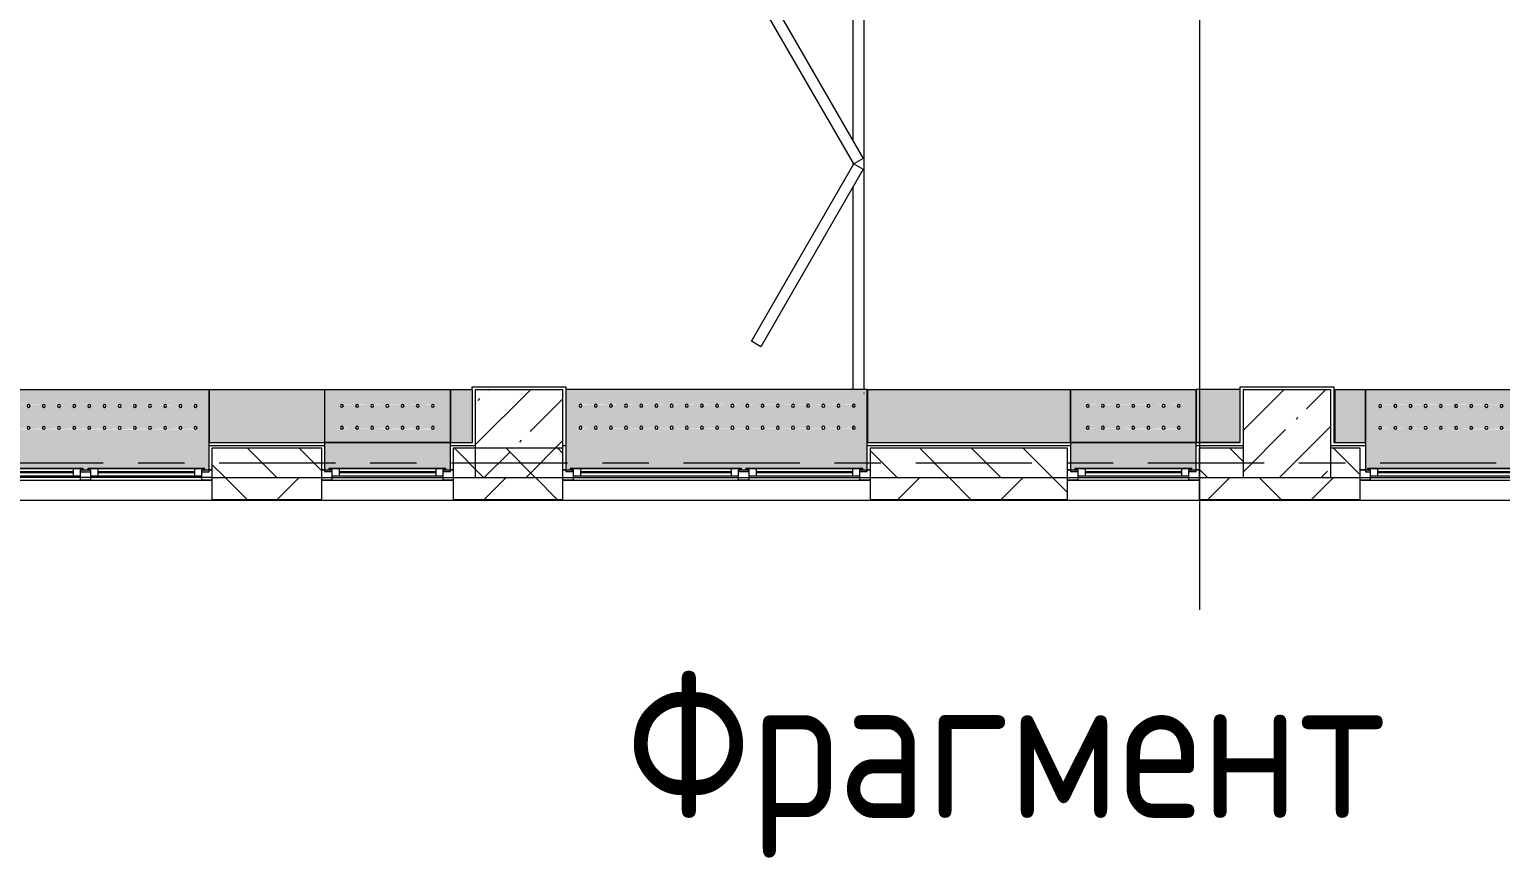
# Model space of a CAD drawing. Header units: millimetres. Extents: x 63482 to 319368, y -8553 to 29000.
# Drawn here: x 148400 to 158460, y -2699 to 2965 of the extents above; entities that cross this region are included whole.
import ezdxf

# ---------------------------------------------------------------- set-up
doc = ezdxf.new("R2010")
doc.units = ezdxf.units.MM
doc.linetypes.add('Осевая', pattern=[1587.5, 317.5, -238.125, 793.75, -238.125])
for name, color, linetype, lineweight, true_color in [('A-DOOR-3', 7, 'Continuous', 5, 0xaaaaaa), ('A-DOOR-5', 7, 'Continuous', 5, 0x6f9cb0), ('A-DOOR-FRAM-3', 7, 'Continuous', 5, 0xaaaaaa), ('A-DOOR-FRAM-4', 7, 'Continuous', 5, 0x6f9cb0), ('A-FLOR-2', 7, 'Continuous', 5, 0xaaaaaa), ('G-ANNO-TEXT-1', 7, 'Continuous', 9, 0x3c3c3c), ('Знаки-2', 7, 'Continuous', 5, 0xd7cfbf)]:
    doc.layers.add(name, color=color, linetype=linetype, lineweight=lineweight, true_color=true_color)
for name, color, linetype, lineweight in [('A-GLAZ-2', 7, 'Continuous', 5), ('A-WALL', 7, 'Continuous', 9), ('A-WALL-4', 7, 'Continuous', 5), ('I-WALL-2', 7, 'Continuous', 5), ('S-COLS', 7, 'Continuous', 5), ('Знаки', 7, 'Continuous', 5), ('Оси-2', 7, 'Осевая', 9)]:
    doc.layers.add(name, color=color, linetype=linetype, lineweight=lineweight)
doc.styles.add('GOST Common_4', font='GOST_Common.ttf', dxfattribs={"width": 0.9, "height": 1000})

# ---------------------------------------------------------------- blocks, each defined once
blk = doc.blocks.new('120_Окно_СКБ_2Ст - 120_Окно_СКБ_2Ст 2100х2500 _мал створка СЛЕВА_-V58-Общий план 3 этажа с размещением фрагментов 3_1-3_8')
at = {"layer": 'A-GLAZ-2'}
for p, q in [((-1050, -127), (-1050, -57)), ((-1050, -57), (-980, -57)), ((1050, -57), (-1050, -57)), ((-980, -57), (-980, -127)), ((-220, -87), (-980, -87)), ((-980, -87), (-980, -127)), ((-930, -137), (-930, -87)), ((-270, -137), (-270, -87)), ((-220, -127), (-220, -57)), ((-220, -57), (-150, -57)), ((-220, -127), (-220, -87)), ((-150, -57), (-150, -127)), ((980, -87), (-150, -87)), ((-150, -87), (-150, -127)), ((-100, -137), (-100, -87)), ((930, -137), (930, -87)), ((980, -127), (980, -57)), ((980, -57), (1050, -57)), ((980, -127), (980, -87)), ((1050, -57), (1050, -127)), ((-980, -127), (-1050, -127)), ((-1050, -127), (-1030, -127)), ((-980, -127), (-1000, -127)), ((-1000, -127), (-1000, -137)), ((-1000, -137), (-200, -137)), ((-200, -137), (-1000, -137)), ((-930, -107), (-270, -107)), ((-270, -117), (-930, -117)), ((-150, -127), (-220, -127)), ((-200, -127), (-220, -127)), ((-200, -137), (-200, -127)), ((-150, -127), (-170, -127)), ((-170, -127), (-170, -137)), ((-170, -137), (1000, -137)), ((1000, -137), (-170, -137)), ((-100, -107), (930, -107)), ((930, -117), (-100, -117)), ((1050, -127), (980, -127)), ((1000, -127), (980, -127)), ((1000, -137), (1000, -127)), ((1030, -127), (1050, -127))]:
    blk.add_line(p, q, dxfattribs=at)
blk = doc.blocks.new('120_Окно_СКБ_1Ст - 120_Окно_СКБ_1Ст 900х2500_h_-V59-Общий план 3 этажа с размещением фрагментов 3_1-3_8')
at = {"layer": 'A-GLAZ-2'}
for p, q in [((-450, -127), (-450, -57)), ((-450, -57), (-380, -57)), ((450, -57), (-450, -57)), ((-380, -57), (-380, -127)), ((380, -87), (-380, -87)), ((-380, -87), (-380, -127)), ((-330, -137), (-330, -87)), ((330, -137), (330, -87)), ((380, -127), (380, -57)), ((380, -57), (450, -57)), ((380, -127), (380, -87)), ((450, -57), (450, -127)), ((-380, -127), (-450, -127)), ((-450, -127), (-430, -127)), ((-380, -127), (-400, -127)), ((-400, -127), (-400, -137)), ((-400, -137), (400, -137)), ((400, -137), (-400, -137)), ((-330, -107), (330, -107)), ((330, -117), (-330, -117)), ((450, -127), (380, -127)), ((400, -127), (380, -127)), ((400, -137), (400, -127)), ((430, -127), (450, -127))]:
    blk.add_line(p, q, dxfattribs=at)
blk = doc.blocks.new('120_Окно_СКБ_1Ст - 120_Окно_СКБ_1Ст 900х2500_h_-20664874-Общий план 3 этажа с размещением фрагментов 3_1-3_8')
at = {"layer": 'A-GLAZ-2'}
for p, q in [((-450, -127), (-450, -57)), ((-450, -57), (-380, -57)), ((450, -57), (-450, -57)), ((-380, -57), (-380, -127)), ((380, -87), (-380, -87)), ((-380, -87), (-380, -127)), ((-330, -137), (-330, -87)), ((330, -137), (330, -87)), ((380, -127), (380, -57)), ((380, -57), (450, -57)), ((380, -127), (380, -87)), ((450, -57), (450, -127)), ((-380, -127), (-450, -127)), ((-450, -127), (-430, -127)), ((-380, -127), (-400, -127)), ((-400, -127), (-400, -137)), ((-400, -137), (400, -137)), ((400, -137), (-400, -137)), ((-330, -107), (330, -107)), ((330, -117), (-330, -117)), ((450, -127), (380, -127)), ((400, -127), (380, -127)), ((400, -137), (400, -127)), ((430, -127), (450, -127))]:
    blk.add_line(p, q, dxfattribs=at)
blk = doc.blocks.new('DOR__перегородка__Прямоугольная - ТП-3_ Вн_ДПГ_6820х3300h-19315679-Общий план 3 этажа с размещением фрагментов 3_1-3_8')
at = {"layer": 'A-DOOR-3'}
for p, q in [((6, 75), (25, 75)), ((156, 75), (175, 75)), ((249, 0), (255, 0)), ((276, 75), (1664, 75)), ((276, 0), (5945, 0)), ((1814, 75), (1827, 75)), ((1977, 75), (4164, 75)), ((4314, 75), (4325, 75)), ((4475, 75), (5945, 75))]:
    blk.add_line(p, q, dxfattribs=at)
at = {"layer": 'A-DOOR-5'}
for p, q in [((6445, 1474), (6820, 1474)), ((6445, 1474), (6445, 288)), ((6520, 1474), (6520, 244)), ((6595, 1474), (6595, 201)), ((6670, 1474), (6670, 158)), ((6745, 1474), (6745, 114)), ((6820, 1474), (6820, 0)), ((6445, 201), (6445, 75)), ((6520, 158), (6520, 75)), ((6595, 114), (6595, 75)), ((5945, 75), (6663, 75)), ((5945, 0), (6820, 0)), ((6813, 75), (6820, 75))]:
    blk.add_line(p, q, dxfattribs=at)
at = {"layer": 'A-DOOR-FRAM-3'}
for p, q in [((570, 707), (608, 772)), ((1783, 7), (570, 707)), ((608, 772), (1820, 72)), ((1821, 72), (3033, 772)), ((3071, 707), (1858, 7)), ((3033, 772), (3071, 707)), ((3070, 707), (3107, 772)), ((4282, 7), (3070, 707)), ((3107, 772), (4320, 72)), ((4319, 72), (5532, 772)), ((5569, 707), (4357, 7)), ((5532, 772), (5569, 707)), ((5569, 707), (5607, 772)), ((5945, 490), (5569, 707)), ((5607, 772), (5945, 576)), ((1820, 72), (1783, 7)), ((1858, 7), (1821, 72)), ((4320, 72), (4282, 7)), ((4357, 7), (4319, 72))]:
    blk.add_line(p, q, dxfattribs=at)
at = {"layer": 'A-DOOR-FRAM-4'}
for p, q in [((5945, 576), (6819, 72)), ((6781, 7), (5945, 490)), ((6819, 72), (6781, 7))]:
    blk.add_line(p, q, dxfattribs=at)
blk = doc.blocks.new('120_Окно_СКБ_2Ст - 120_Окно_СКБ_2Ст 2100х2500 _мал створка СЛЕВА_-V149-Общий план 3 этажа с размещением фрагментов 3_1-3_8')
at = {"layer": 'A-GLAZ-2'}
for p, q in [((-1050, -127), (-1050, -57)), ((-1050, -57), (-980, -57)), ((1050, -57), (-1050, -57)), ((-980, -57), (-980, -127)), ((-220, -87), (-980, -87)), ((-980, -87), (-980, -127)), ((-930, -137), (-930, -87)), ((-270, -137), (-270, -87)), ((-220, -127), (-220, -57)), ((-220, -57), (-150, -57)), ((-220, -127), (-220, -87)), ((-150, -57), (-150, -127)), ((980, -87), (-150, -87)), ((-150, -87), (-150, -127)), ((-100, -137), (-100, -87)), ((930, -137), (930, -87)), ((980, -127), (980, -57)), ((980, -57), (1050, -57)), ((980, -127), (980, -87)), ((1050, -57), (1050, -127)), ((-980, -127), (-1050, -127)), ((-980, -127), (-1000, -127)), ((-1000, -127), (-1000, -137)), ((-1000, -137), (-200, -137)), ((-200, -137), (-1000, -137)), ((-930, -107), (-270, -107)), ((-270, -117), (-930, -117)), ((-150, -127), (-220, -127)), ((-200, -127), (-220, -127)), ((-200, -137), (-200, -127)), ((-150, -127), (-170, -127)), ((-170, -127), (-170, -137)), ((-170, -137), (1000, -137)), ((1000, -137), (-170, -137)), ((-100, -107), (930, -107)), ((930, -117), (-100, -117)), ((1050, -127), (980, -127)), ((1000, -127), (980, -127)), ((1000, -137), (1000, -127)), ((1012, -127), (1050, -127))]:
    blk.add_line(p, q, dxfattribs=at)
blk = doc.blocks.new('BSC_Колонна _Прямоугольная - 600х600-V152-Общий план 3 этажа с размещением фрагментов 3_1-3_8')
at = {"layer": 'S-COLS'}
h = blk.add_hatch(dxfattribs=at)
h.set_pattern_fill('FP_107', color=256, style=0, pattern_type=2)
h.set_pattern_definition([(45, (-22210, -200), (-285.123, 285.123), []), (45, (-21924.88, -200), (-285.123, 285.123), [504.031, -100.806, 16.764, -84.042])])
h.paths.add_polyline_path([(-161, -300), (300, -300), (300, 300), (-300, 300), (-300, -300)])
for p, q in [((300, 300), (-300, 300)), ((-300, 300), (-300, -300)), ((300, -300), (300, 300)), ((-300, -300), (300, -300))]:
    blk.add_line(p, q, dxfattribs=at)
blk = doc.blocks.new('Зашивка радиатора_ с перфорацией М5 - Зашивка радиатора_ с перфорацией М5-V197-Общий план 3 этажа с размещением фрагментов 3_1-3_8')
at = {"layer": 'Знаки-2'}
h = blk.add_hatch(color=256, dxfattribs=at)
h.paths.add_polyline_path([(1720, 380), (1700, 380), (1700, 368), (1720, 363), (1719, 358), (550, 358), (550, 368), (570, 368), (570, 380), (500, 380), (500, 368), (520, 368), (520, 358), (-280, 363), (-276, 368), (-260, 368), (-260, 380), (-310, 380), (-310, -180), (1750, -180), (1750, 380)])
h.paths.add_polyline_path([(1231, 90), (1659, 85), (1659, 75), (1650, 70), (1641, 75), (1641, 85), (1645, 89), (1555, 85), (1555, 75), (1546, 70), (1538, 75), (1538, 85), (1541, 89), (1451, 85), (1451, 75), (1442, 70), (1434, 75), (1434, 85), (1437, 89), (1347, 85), (1347, 75), (1339, 70), (1330, 75), (1330, 85), (1334, 89), (1244, 85), (1244, 75), (1235, 70), (1226, 75), (1226, 85), (1230, 89), (1140, 85), (1140, 75), (1131, 70), (1123, 75), (1123, 85), (1126, 89), (1036, 85), (1036, 75), (1027, 70), (1019, 75), (1019, 85), (1022, 89), (932, 85), (932, 75), (924, 70), (915, 75), (915, 85), (919, 89), (829, 85), (829, 75), (820, 70), (811, 75), (811, 85), (815, 89), (725, 85), (725, 75), (716, 70), (708, 75), (708, 85), (711, 89), (621, 85), (621, 75), (612, 70), (604, 75), (604, 85), (606, 89), (517, 85), (517, 75), (509, 70), (500, 75), (500, 85), (504, 89), (414, 85), (414, 75), (405, 70), (396, 75), (396, 85), (400, 89), (310, 85), (310, 75), (301, 70), (293, 75), (293, 85), (296, 89), (206, 85), (206, 75), (197, 70), (189, 75), (189, 85), (192, 89), (102, 85), (102, 75), (94, 70), (85, 75), (85, 85), (89, 89), (-1, 85), (-1, 75), (-10, 70), (-19, 77), (-19, 85), (-19, 89), (-105, 85), (-105, 75), (-114, 70), (-122, 75), (-122, 85), (-119, 89), (-209, 85), (-209, 75), (-218, 70), (-226, 75), (-226, 85), (-218, 90), (-215, 90), (1131, 90)])
h.paths.add_polyline_path([(1235, -60), (1244, -65), (1244, -75), (1240, -78), (1330, -75), (1330, -65), (1339, -60), (1347, -65), (1347, -75), (1344, -78), (1434, -75), (1434, -65), (1442, -60), (1451, -65), (1451, -75), (1448, -78), (1538, -75), (1538, -65), (1546, -60), (1555, -65), (1555, -75), (1551, -78), (1641, -75), (1641, -65), (1650, -60), (1659, -65), (1659, -75), (1650, -80), (1647, -79), (-226, -75), (-226, -65), (-218, -60), (-209, -65), (-209, -75), (-212, -78), (-122, -75), (-122, -65), (-114, -60), (-105, -65), (-105, -75), (-109, -78), (-19, -73), (-19, -65), (-10, -60), (-1, -65), (-1, -75), (-5, -78), (85, -75), (85, -65), (94, -60), (102, -65), (102, -75), (99, -78), (189, -75), (189, -65), (197, -60), (206, -65), (206, -75), (202, -78), (293, -75), (293, -65), (301, -60), (310, -65), (310, -75), (306, -78), (396, -75), (396, -65), (405, -60), (414, -65), (414, -75), (410, -78), (500, -75), (500, -65), (509, -60), (517, -65), (517, -75), (514, -78), (604, -75), (604, -65), (612, -60), (621, -65), (621, -75), (617, -78), (708, -75), (708, -65), (716, -60), (725, -65), (725, -75), (721, -78), (811, -75), (811, -65), (820, -60), (829, -65), (829, -75), (825, -78), (915, -75), (915, -65), (924, -60), (932, -65), (932, -75), (929, -78), (1019, -75), (1019, -65), (1027, -60), (1036, -65), (1036, -75), (1032, -78), (1123, -75), (1123, -65), (1131, -60), (1140, -65), (1140, -75), (1136, -78), (1226, -75), (1226, -65), (1232, -60)])
at = {"layer": 'Знаки'}
for p, q in [((-260, 380), (-310, 380)), ((-310, 380), (-310, -180)), ((570, 380), (500, 380)), ((1750, 380), (1700, 380)), ((1750, -180), (1750, 380)), ((-310, -180), (1750, -180))]:
    blk.add_line(p, q, dxfattribs=at)
for centre, start, end in [((-218, 80), 0, 180), ((-218, 80), 180, 0), ((-114, 80), 0, 180), ((-114, 80), 180, 0), ((-10, 80), 0, 180), ((-10, 80), 180, 360), ((94, 80), 0, 180), ((94, 80), 180, 0), ((197, 80), 0, 180), ((197, 80), 180, 0), ((301, 80), 0, 180), ((301, 80), 180, 0), ((405, 80), 0, 180), ((405, 80), 180, 0), ((509, 80), 0, 180), ((509, 80), 180, 0), ((612, 80), 0, 180), ((612, 80), 180, 0), ((716, 80), 0, 180), ((716, 80), 180, 0), ((820, 80), 0, 180), ((820, 80), 180, 0), ((924, 80), 0, 180), ((924, 80), 180, 360), ((1027, 80), 0, 180), ((1027, 80), 180, 0), ((1131, 80), 0, 180), ((1131, 80), 180, 360), ((1235, 80), 0, 180), ((1235, 80), 180, 0), ((1339, 80), 0, 180), ((1339, 80), 180, 0), ((1442, 80), 0, 180), ((1442, 80), 180, 360), ((1546, 80), 0, 180), ((1546, 80), 180, 0), ((1650, 80), 0, 180), ((1650, 80), 180, 360), ((-218, -70), 0, 180), ((-218, -70), 180, 0), ((-114, -70), 0, 180), ((-114, -70), 180, 0), ((-10, -70), 0, 180), ((-10, -70), 180, 0), ((94, -70), 0, 180), ((94, -70), 180, 0), ((197, -70), 0, 180), ((197, -70), 180, 0), ((301, -70), 0, 180), ((301, -70), 180, 0), ((405, -70), 0, 180), ((405, -70), 180, 0), ((509, -70), 0, 180), ((509, -70), 180, 0), ((612, -70), 0, 180), ((612, -70), 180, 0), ((716, -70), 0, 180), ((716, -70), 180, 0), ((820, -70), 0, 180), ((820, -70), 180, 0), ((924, -70), 0, 180), ((924, -70), 180, 0), ((1027, -70), 0, 180), ((1027, -70), 180, 0), ((1131, -70), 0, 180), ((1131, -70), 180, 0), ((1235, -70), 0, 180), ((1235, -70), 180, 0), ((1339, -70), 0, 180), ((1339, -70), 180, 0), ((1442, -70), 0, 180), ((1442, -70), 180, 0), ((1546, -70), 0, 180), ((1546, -70), 180, 0), ((1650, -70), 0, 180), ((1650, -70), 180, 0)]:
    blk.add_arc(centre, 10, start, end, dxfattribs=at)
blk = doc.blocks.new('Зашивка без перфорации М3 - М3_9-30988409-Общий план 3 этажа с размещением фрагментов 3_1-3_8')
at = {"layer": 'Знаки-2'}
blk.add_hatch(color=256, dxfattribs=at).paths.add_polyline_path([(-348, 180), (-430, 180), (-430, -180), (360, -180), (360, 180), (152, 180)])
at = {"layer": 'Знаки'}
for p, q in [((360, 180), (-430, 180)), ((-430, 180), (-430, -180)), ((360, -180), (360, 180)), ((-430, -180), (360, -180))]:
    blk.add_line(p, q, dxfattribs=at)
blk = doc.blocks.new('Зашивка радиатора_ с перфорацией М1 - Зашивка радиатора_ с перфорацией М1-V198-Общий план 3 этажа с размещением фрагментов 3_1-3_8')
at = {"layer": 'Знаки-2'}
blk.add_hatch(color=256, dxfattribs=at).paths.add_polyline_path([(-380, 380), (-430, 380), (-430, 180), (430, 180), (430, 380), (380, 380), (380, 368), (400, 368), (400, 359), (-400, 359), (-400, 368), (-380, 368)])
h = blk.add_hatch(color=256, dxfattribs=at)
h.paths.add_polyline_path([(430, 180), (-430, 180), (-430, -180), (430, -180), (430, -1)])
h.paths.add_polyline_path([(11, 90), (321, 85), (321, 75), (312, 70), (304, 75), (304, 85), (307, 89), (217, 85), (217, 75), (208, 70), (200, 75), (200, 85), (203, 89), (113, 85), (113, 75), (105, 70), (96, 75), (96, 85), (100, 89), (10, 85), (10, 75), (1, 70), (-8, 75), (-8, 85), (-4, 89), (-94, 85), (-94, 75), (-103, 70), (-111, 75), (-111, 85), (-108, 89), (-198, 85), (-198, 75), (-207, 70), (-215, 75), (-215, 85), (-212, 89), (-302, 85), (-302, 75), (-310, 70), (-319, 75), (-319, 85), (-310, 90), (-308, 90), (1, 90)])
h.paths.add_polyline_path([(-103, -60), (-94, -65), (-94, -75), (-98, -78), (-8, -75), (-8, -65), (1, -60), (10, -65), (10, -75), (11, -78), (96, -75), (96, -65), (105, -60), (113, -65), (113, -75), (110, -78), (200, -75), (200, -65), (208, -60), (217, -65), (217, -75), (214, -78), (304, -75), (304, -65), (312, -60), (321, -65), (321, -75), (312, -80), (310, -79), (-319, -75), (-319, -65), (-310, -60), (-302, -65), (-302, -75), (-305, -78), (-215, -75), (-215, -65), (-207, -60), (-198, -65), (-198, -75), (-202, -78), (-111, -75), (-111, -65), (-105, -60)])
at = {"layer": 'Знаки'}
for p, q in [((-380, 380), (-430, 380)), ((-430, 380), (-430, 180)), ((430, 380), (380, 380)), ((430, 180), (430, 380)), ((-430, 180), (430, 180)), ((430, 180), (-430, 180)), ((-430, 180), (-430, -180)), ((430, -180), (430, 180)), ((-430, -180), (430, -180))]:
    blk.add_line(p, q, dxfattribs=at)
for centre, start, end in [((-310, 80), 0, 180), ((-310, 80), 180, 0), ((-207, 80), 0, 180), ((-207, 80), 180, 360), ((-103, 80), 0, 180), ((-103, 80), 180, 0), ((1, 80), 0, 180), ((1, 80), 180, 0), ((105, 80), 0, 180), ((105, 80), 180, 360), ((208, 80), 0, 180), ((208, 80), 180, 0), ((312, 80), 0, 180), ((312, 80), 180, 0), ((-310, -70), 0, 180), ((-310, -70), 180, 0), ((-207, -70), 0, 180), ((-207, -70), 180, 0), ((-103, -70), 0, 180), ((-103, -70), 180, 0), ((1, -70), 0, 180), ((1, -70), 180, 0), ((105, -70), 0, 180), ((105, -70), 180, 0), ((208, -70), 0, 180), ((208, -70), 180, 0), ((312, -70), 0, 180), ((312, -70), 180, 0)]:
    blk.add_arc(centre, 10, start, end, dxfattribs=at)
blk = doc.blocks.new('Зашивка без перфорации М3 - М3_19-31152432-Общий план 3 этажа с размещением фрагментов 3_1-3_8')
at = {"layer": 'Знаки-2'}
blk.add_hatch(color=256, dxfattribs=at).paths.add_polyline_path([(-430, 180), (-430, -180), (-280, -180), (-280, 180), (-336, 180)])
at = {"layer": 'Знаки'}
for p, q in [((-280, 180), (-430, 180)), ((-430, 180), (-430, -180)), ((-280, -180), (-280, 180)), ((-430, -180), (-280, -180))]:
    blk.add_line(p, q, dxfattribs=at)
blk = doc.blocks.new('Зашивка_ опоясывающая панель - Зашивка_ опоясывающая панель-31040900-Общий план 3 этажа с размещением фрагментов 3_1-3_8')
at = {"layer": 'Знаки-2'}
blk.add_hatch(color=256, dxfattribs=at).paths.add_polyline_path([(-406, -160), (-406, -159.5), (-430, -160)])
at = {"layer": 'Знаки'}
blk.add_line((-430, -160), (-406, -160), dxfattribs=at)
blk = doc.blocks.new('Зашивка без перфорации М3 - М3_20-31152462-Общий план 3 этажа с размещением фрагментов 3_1-3_8')
at = {"layer": 'Знаки-2'}
blk.add_hatch(color=256, dxfattribs=at).paths.add_polyline_path([(252, 180), (-430, 180), (-430, -180), (960, -180), (960, 180), (752, 180)])
at = {"layer": 'Знаки'}
for p, q in [((960, 180), (-430, 180)), ((-430, 180), (-430, -180)), ((960, -180), (960, 180)), ((-430, -180), (960, -180))]:
    blk.add_line(p, q, dxfattribs=at)
blk = doc.blocks.new('Зашивка без перфорации М3 - М3_2-30966967-Общий план 3 этажа с размещением фрагментов 3_1-3_8')
at = {"layer": 'Знаки-2'}
blk.add_hatch(color=256, dxfattribs=at).paths.add_polyline_path([(-130, 180), (-430, 180), (-430, -180), (-130, -180), (-130, -1)])
at = {"layer": 'Знаки'}
for p, q in [((-130, 180), (-430, 180)), ((-430, 180), (-430, -180)), ((-130, -180), (-130, 180)), ((-430, -180), (-130, -180))]:
    blk.add_line(p, q, dxfattribs=at)
blk = doc.blocks.new('Зашивка_ опоясывающая панель - Зашивка_ опоясывающая панель-V199-Общий план 3 этажа с размещением фрагментов 3_1-3_8')
at = {"layer": 'Знаки-2'}
blk.add_hatch(color=256, dxfattribs=at).paths.add_polyline_path([(-406, -160), (-406, -159), (-430, -160)])
at = {"layer": 'Знаки'}
blk.add_line((-430, -160), (-406, -160), dxfattribs=at)
blk = doc.blocks.new('Зашивка радиатора_ с перфорацией М5 - Зашивка радиатора_ с перфорацией М5-V200-Общий план 3 этажа с размещением фрагментов 3_1-3_8')
at = {"layer": 'Знаки-2'}
h = blk.add_hatch(color=256, dxfattribs=at)
h.paths.add_polyline_path([(1718, 380), (1720, 368), (1738, 362), (1734, 358), (568, 358), (568, 368), (588, 368), (588, 380), (518, 380), (518, 368), (538, 368), (538, 358), (-262, 363), (-262, 368), (-242, 368), (-242, 380), (-310, 380), (-310, -180), (1750, -180), (1750, 380)])
h.paths.add_polyline_path([(924, 90), (1659, 85), (1659, 75), (1650, 70), (1641, 75), (1641, 85), (1645, 89), (1555, 85), (1555, 75), (1546, 70), (1538, 75), (1538, 85), (1541, 89), (1451, 85), (1451, 75), (1442, 70), (1434, 75), (1434, 85), (1437, 89), (1347, 85), (1347, 75), (1339, 70), (1330, 75), (1330, 85), (1334, 89), (1244, 85), (1244, 75), (1235, 70), (1226, 75), (1226, 85), (1230, 89), (1140, 85), (1140, 75), (1131, 70), (1123, 75), (1123, 85), (1126, 89), (1036, 85), (1036, 75), (1027, 70), (1019, 75), (1019, 85), (1022, 89), (932, 85), (932, 75), (924, 70), (915, 75), (915, 85), (919, 89), (829, 85), (829, 75), (820, 70), (811, 75), (811, 85), (815, 89), (725, 85), (725, 75), (716, 70), (708, 75), (708, 85), (711, 89), (621, 85), (621, 75), (612, 70), (604, 75), (604, 85), (607, 89), (517, 85), (517, 75), (509, 70), (500, 75), (500, 85), (504, 89), (414, 85), (414, 75), (405, 70), (396, 75), (396, 85), (400, 89), (310, 85), (310, 75), (301, 70), (293, 75), (293, 85), (296, 89), (206, 85), (206, 75), (197, 70), (189, 75), (189, 85), (192, 89), (102, 85), (102, 75), (94, 70), (85, 75), (85, 85), (89, 89), (-1, 85), (-1, 75), (-10, 70), (-19, 75), (-19, 85), (-15, 89), (-105, 85), (-105, 75), (-114, 70), (-122, 75), (-122, 85), (-119, 89), (-209, 85), (-209, 75), (-218, 70), (-226, 75), (-226, 85), (-218, 90), (-215, 90), (824, 90)])
h.paths.add_polyline_path([(-114, -60), (-105, -65), (-105, -75), (-109, -78), (-19, -75), (-19, -65), (-10, -60), (-1, -65), (-1, -75), (-5, -78), (85, -75), (85, -65), (94, -60), (102, -65), (102, -75), (99, -78), (189, -75), (189, -65), (199, -60), (206, -65), (206, -75), (202, -78), (293, -75), (293, -65), (301, -60), (310, -65), (310, -75), (306, -78), (396, -75), (396, -65), (405, -60), (414, -65), (414, -75), (410, -78), (500, -75), (500, -65), (509, -60), (517, -65), (517, -75), (514, -78), (604, -75), (604, -65), (612, -60), (621, -65), (621, -75), (617, -78), (708, -75), (708, -65), (716, -60), (725, -65), (725, -75), (721, -78), (811, -75), (811, -65), (820, -60), (829, -65), (829, -75), (825, -78), (915, -75), (915, -65), (924, -60), (932, -65), (932, -75), (929, -78), (1019, -75), (1019, -65), (1027, -60), (1036, -65), (1036, -75), (1032, -78), (1123, -75), (1123, -65), (1131, -60), (1140, -65), (1140, -75), (1136, -78), (1226, -75), (1226, -65), (1235, -60), (1244, -65), (1244, -75), (1240, -78), (1330, -75), (1330, -65), (1339, -60), (1347, -65), (1347, -75), (1344, -78), (1434, -75), (1434, -65), (1442, -60), (1451, -65), (1451, -75), (1449, -78), (1538, -75), (1538, -65), (1546, -60), (1555, -65), (1555, -75), (1551, -78), (1641, -75), (1641, -65), (1650, -60), (1659, -65), (1659, -75), (1650, -80), (1647, -79), (-226, -75), (-226, -65), (-218, -60), (-209, -65), (-209, -75), (-213, -78), (-122, -75), (-122, -65), (-116, -60)])
at = {"layer": 'Знаки'}
for p, q in [((-242, 380), (-310, 380)), ((-310, 380), (-310, -180)), ((588, 380), (518, 380)), ((1750, 380), (1718, 380)), ((1750, -180), (1750, 380)), ((-310, -180), (1750, -180))]:
    blk.add_line(p, q, dxfattribs=at)
for centre, start, end in [((-218, 80), 0, 180), ((-218, 80), 180, 0), ((-114, 80), 0, 180), ((-114, 80), 180, 0), ((-10, 80), 0, 180), ((-10, 80), 180, 360), ((94, 80), 0, 180), ((94, 80), 180, 0), ((197, 80), 0, 180), ((197, 80), 180, 0), ((301, 80), 0, 180), ((301, 80), 180, 0), ((405, 80), 0, 180), ((405, 80), 180, 0), ((509, 80), 0, 180), ((509, 80), 180, 0), ((612, 80), 0, 180), ((612, 80), 180, 0), ((716, 80), 0, 180), ((716, 80), 180, 0), ((820, 80), 0, 180), ((820, 80), 180, 0), ((924, 80), 0, 180), ((924, 80), 180, 360), ((1027, 80), 0, 180), ((1027, 80), 180, 0), ((1131, 80), 0, 180), ((1131, 80), 180, 360), ((1235, 80), 0, 180), ((1235, 80), 180, 0), ((1339, 80), 0, 180), ((1339, 80), 180, 0), ((1442, 80), 0, 180), ((1442, 80), 180, 360), ((1546, 80), 0, 180), ((1546, 80), 180, 0), ((1650, 80), 0, 180), ((1650, 80), 180, 360), ((-218, -70), 0, 180), ((-218, -70), 180, 0), ((-114, -70), 0, 180), ((-114, -70), 180, 0), ((-10, -70), 0, 180), ((-10, -70), 180, 0), ((94, -70), 0, 180), ((94, -70), 180, 0), ((197, -70), 0, 180), ((197, -70), 180, 0), ((301, -70), 0, 180), ((301, -70), 180, 0), ((405, -70), 0, 180), ((405, -70), 180, 0), ((509, -70), 0, 180), ((509, -70), 180, 0), ((612, -70), 0, 180), ((612, -70), 180, 0), ((716, -70), 0, 180), ((716, -70), 180, 0), ((820, -70), 0, 180), ((820, -70), 180, 0), ((924, -70), 0, 180), ((924, -70), 180, 0), ((1027, -70), 0, 180), ((1027, -70), 180, 0), ((1131, -70), 0, 180), ((1131, -70), 180, 0), ((1235, -70), 0, 180), ((1235, -70), 180, 0), ((1339, -70), 0, 180), ((1339, -70), 180, 0), ((1442, -70), 0, 180), ((1442, -70), 180, 0), ((1546, -70), 0, 180), ((1546, -70), 180, 0), ((1650, -70), 0, 180), ((1650, -70), 180, 0)]:
    blk.add_arc(centre, 10, start, end, dxfattribs=at)
blk = doc.blocks.new('Зашивка без перфорации М3 - М3_14-30988463-Общий план 3 этажа с размещением фрагментов 3_1-3_8')
at = {"layer": 'Знаки-2'}
blk.add_hatch(color=256, dxfattribs=at).paths.add_polyline_path([(-232, 180), (-430, 180), (-430, -180), (-220, -180), (-220, 180)])
at = {"layer": 'Знаки'}
for p, q in [((-220, 180), (-430, 180)), ((-430, 180), (-430, -180)), ((-220, -180), (-220, 180)), ((-430, -180), (-220, -180))]:
    blk.add_line(p, q, dxfattribs=at)

msp = doc.modelspace()

# ---------------------------------------------------------------- hatches: boundary and pattern name
at = {"layer": 'A-WALL-4'}
h = msp.add_hatch(dxfattribs=at)
h.set_pattern_fill('FP_50', color=256, style=0, pattern_type=2)
h.set_pattern_definition([(135, (134788.6, 0), (-176.7767, -176.7767), [])])
h.paths.add_polyline_path([(199948.6, -100), (200198.6, -100), (200198.6, 100), (199948.6, 100)])
h.paths.add_polyline_path([(189836.4, -100), (190298.6, -100), (190298.6, 100), (189548.6, 100), (189548.6, -100)])
h.paths.add_polyline_path([(191698.6, -100), (192598.6, -100), (192598.6, 100), (191698.6, 100), (191698.6, -52.2)])
h.paths.add_polyline_path([(199048.6, -100), (199048.6, 100), (198498.6, 100), (198498.6, -100), (198836, -100)])
h.paths.add_polyline_path([(196198.6, -100), (196398.6, -100), (196398.6, 100), (196198.6, 100), (196198.6, 42.9)])
h.paths.add_polyline_path([(182836.6, -100), (182948.6, -100), (182948.6, 100), (182698.6, 100), (182698.6, -100)])
h.paths.add_polyline_path([(178836.8, -100), (179098.6, -100), (179098.6, 100), (178198.6, 100), (178198.6, -100), (178336.8, -100)])
h.paths.add_polyline_path([(185048.6, -100), (185798.6, -100), (185798.6, 100), (185048.6, 100), (185048.6, 26)])
h.paths.add_polyline_path([(187198.6, -100), (187448.6, -100), (187448.6, 100), (187198.6, 100), (187198.6, 33.3)])
h.paths.add_polyline_path([(177698.6, -100), (177698.6, 100), (177448.6, 100), (177448.6, -100)])
h.paths.add_polyline_path([(176336.9, -100), (176548.6, -100), (176548.6, 100), (175928.6, 100), (175928.6, -100)])
h.paths.add_polyline_path([(165837.3, -100), (166898.6, -100), (166898.6, 100), (165671.4, 100), (165671.4, -100)])
h.paths.add_polyline_path([(172778.6, -100), (172778.6, 100), (172211.6, 100), (172211.6, -100), (172337, -100)])
h.paths.add_polyline_path([(170837.1, -100), (171311.6, -100), (171311.6, 100), (170758.6, 100), (170758.6, -100)])
h.paths.add_polyline_path([(173278.6, -100), (173328.6, -100), (173328.6, 100), (173278.6, 100)])
h.paths.add_polyline_path([(164771.4, -100), (164771.4, 100), (164598.3, 100), (164598.3, -100)])
h.paths.add_polyline_path([(168398.6, -100), (168658.6, -100), (168658.6, 100), (168398.6, 100), (168398.6, 39.5)])
h.paths.add_polyline_path([(151337.8, -100), (152048.6, -100), (152048.6, 100), (151298.6, 100), (151298.6, -100)])
h.paths.add_polyline_path([(156698.6, -100), (156698.6, 100), (156398.6, 100), (156398.6, -100)])
h.paths.add_polyline_path([(161198.3, -100), (161198.3, 100), (160948.6, 100), (160948.6, -100)])
h.paths.add_polyline_path([(159598.6, -100), (160348.6, -100), (160348.6, 100), (159598.6, 100), (159598.6, 26)])
h.paths.add_polyline_path([(154148.6, -100), (155498.6, -100), (155498.6, 100), (154148.6, 100), (154148.6, 26)])
h.paths.add_polyline_path([(157337.6, -100), (157498.6, -100), (157498.6, 100), (157298.6, 100), (157298.6, -100)])
h.paths.add_polyline_path([(150337.8, -100), (150398.6, -100), (150398.6, 100), (149648.6, 100), (149648.6, -100), (149837.9, -100)])
h.paths.add_polyline_path([(145148.3, -100), (145898.6, -100), (145898.6, 100), (145148.3, 100), (145148.3, 26)])
h.paths.add_polyline_path([(142338.1, -100), (142448.6, -100), (142448.6, 100), (141618.6, 100), (141618.6, -100), (141838.2, -100)])
h.paths.add_polyline_path([(146798.6, -100), (146948.6, -100), (146948.6, 100), (146798.6, 100), (146798.6, 26)])
h = msp.add_hatch(dxfattribs=at)
h.set_pattern_fill('FP_52', color=256, style=0, pattern_type=2)
h.set_pattern_definition([(45, (134788.6, 0), (-353.5534, 353.5534), []), (135, (134788.6, 0), (-353.5534, -353.5534), [])])
h.paths.add_polyline_path([(191198.6, -250), (191415.7, -250), (191415.7, -100), (191198.6, -100)])
h.paths.add_polyline_path([(190298.6, -250), (190298.6, -100), (189548.6, -100), (189548.6, -250), (189836.4, -250)])
h.paths.add_polyline_path([(176336.9, -250), (176548.6, -250), (176548.6, -100), (175928.6, -100), (175928.6, -250)])
h.paths.add_polyline_path([(179098.6, -250), (179098.6, -100), (177448.6, -100), (177448.6, -250), (178836.8, -250)])
h.paths.add_polyline_path([(182198.6, -250), (182948.6, -250), (182948.6, -100), (182198.6, -100)])
h.paths.add_polyline_path([(187448.6, -250), (187448.6, -100), (186698.6, -100), (186698.6, -250), (187336.5, -250)])
h.paths.add_polyline_path([(185048.6, -250), (185798.6, -250), (185798.6, -100), (185048.6, -100)])
h.paths.add_polyline_path([(173828.6, -250), (173828.6, -100), (172211.6, -100), (172211.6, -250), (173337, -250)])
h.paths.add_polyline_path([(168398.6, -250), (168658.6, -250), (168658.6, -100), (167798.6, -100), (167798.6, -250), (168337.2, -250)])
h.paths.add_polyline_path([(166898.6, -250), (166898.6, -100), (165671.4, -100), (165671.4, -250), (166837.2, -250)])
h.paths.add_polyline_path([(170758.6, -250), (171311.6, -250), (171311.6, -100), (170758.6, -100)])
h.paths.add_polyline_path([(163998.3, -250), (164771.4, -250), (164771.4, -100), (163998.3, -100)])
h.paths.add_polyline_path([(154337.7, -250), (155498.6, -250), (155498.6, -100), (154148.6, -100), (154148.6, -250)])
h.paths.add_polyline_path([(159598.6, -250), (161198.3, -250), (161198.3, -100), (159598.6, -100)])
h.paths.add_polyline_path([(151837.8, -250), (152048.6, -250), (152048.6, -100), (151298.6, -100), (151298.6, -250), (151337.8, -250)])
h.paths.add_polyline_path([(149648.6, -250), (150398.6, -250), (150398.6, -100), (149648.6, -100)])
h.paths.add_polyline_path([(157337.6, -250), (157498.6, -250), (157498.6, -100), (156398.6, -100), (156398.6, -250), (156837.6, -250)])
h.paths.add_polyline_path([(142338.1, -250), (143048.3, -250), (143048.3, -100), (141618.6, -100), (141618.6, -250), (141838.2, -250)])
h.paths.add_polyline_path([(147548.6, -250), (147548.6, -100), (146798.6, -100), (146798.6, -250), (147338, -250)])
h.paths.add_polyline_path([(138518.6, -250), (138518.6, -100), (134528.6, -100), (134528.6, -250), (138338.3, -250)])
h.paths.add_polyline_path([(145148.3, -250), (145898.6, -250), (145898.6, -100), (145148.3, -100)])
at = {"layer": 'S-COLS'}
h = msp.add_hatch(dxfattribs=at)
h.set_pattern_fill('FP_48', color=256, style=0, pattern_type=2)
h.set_pattern_definition([(45, (134788.6, 0), (-285.123, 285.123), []), (45, (135073.7, 0), (-285.123, 285.123), [504.031, -100.806, 16.764, -84.042])])
h.paths.add_polyline_path([(152048.6, -100), (152048.6, 500), (151448.6, 500), (151448.6, -100), (151837.8, -100)])

# ---------------------------------------------------------------- linework, layer by layer
at = {"layer": 'A-FLOR-2'}
for p, q in [((151428.6, 499.9), (151428.6, 520)), ((151428.6, 520), (152068.6, 520)), ((152068.6, 520), (152068.6, 500.9)), ((156678.6, 140), (156678.6, 520)), ((156678.6, 520), (157318.6, 520)), ((157318.6, 520), (157318.6, 140)), ((149655.7, 140), (150418.8, 140)), ((154154.4, 140), (155518.8, 140)), ((156405.4, 140), (156678.6, 140)), ((157318.6, 140), (157325.8, 140))]:
    msp.add_line(p, q, dxfattribs=at)
at = {"layer": 'A-WALL'}
for p, q in [((149648.6, -100), (150398.6, -100)), ((151298.6, -100), (152048.6, -100)), ((154148.6, -100), (155498.6, -100)), ((156398.6, -100), (156698.6, -100)), ((157298.6, -100), (157498.6, -100)), ((149648.6, -250), (150398.6, -250)), ((149648.6, -253), (150398.6, -253)), ((151298.6, -250), (152048.6, -250)), ((151298.6, -253), (152048.6, -253)), ((154148.6, -250), (155498.6, -250)), ((154148.6, -253), (155498.6, -253)), ((156398.6, -250), (157498.6, -250)), ((156398.6, -253), (157498.6, -253))]:
    msp.add_line(p, q, dxfattribs=at)
at = {"layer": 'A-WALL-4'}
for p, q in [((150398.6, 100), (149648.6, 100)), ((149648.6, 100), (149648.6, -258)), ((150398.6, -258), (150398.6, 100)), ((152048.6, 100), (151298.6, 100)), ((151298.6, 100), (151298.6, -258)), ((152048.6, -258), (152048.6, 100)), ((155498.6, 100), (154148.6, 100)), ((154148.6, 100), (154148.6, -258)), ((155498.6, -258), (155498.6, 100)), ((156698.6, 100), (156398.6, 100)), ((156398.6, 100), (156398.6, -258)), ((157498.6, 100), (157298.6, 100)), ((157498.6, -258), (157498.6, 100)), ((150398.6, -100), (151298.6, -100)), ((152048.6, -100), (154148.6, -100)), ((155498.6, -100), (156398.6, -100)), ((157498.6, -100), (159598.6, -100)), ((156398.6, -258), (134520.6, -258)), ((171311.6, -258), (156398.6, -258))]:
    msp.add_line(p, q, dxfattribs=at)
at = {"layer": 'G-ANNO-TEXT-1'}
msp.add_line((156401.3, 6545.5), (156401.3, -1005.5), dxfattribs=at)
at = {"layer": 'I-WALL-2'}
for p, q in [((149628.6, 120), (150418.8, 120)), ((151278.8, 120), (151448.6, 120)), ((152048.6, 120), (152068.6, 120)), ((154128.6, 120), (155518.8, 120)), ((156378.8, 120), (156698.6, 120)), ((157298.6, 120), (157536.2, 120)), ((149648.6, -100), (147548.6, -100))]:
    msp.add_line(p, q, dxfattribs=at)
at = {"layer": 'S-COLS'}
for p, q in [((152048.6, 500), (151448.6, 500)), ((151448.6, 500), (151448.6, -100)), ((152048.6, -100), (152048.6, 500)), ((151448.6, -100), (152048.6, -100))]:
    msp.add_line(p, q, dxfattribs=at)
at = {"layer": 'Оси-2'}
msp.add_line((142793.1, 0), (161048.6, 0), dxfattribs=at)

# ---------------------------------------------------------------- block references
at = {"layer": 'A-DOOR-3', "rotation": 89.99999999999955}
msp.add_blockref('DOR__перегородка__Прямоугольная - ТП-3_ Вн_ДПГ_6820х3300h-19315679-Общий план 3 этажа с размещением фрагментов 3_1-3_8', (154108.6, 225), dxfattribs=at)
at = {"layer": 'A-GLAZ-2', "rotation": 180}
for name, p in [('120_Окно_СКБ_2Ст - 120_Окно_СКБ_2Ст 2100х2500 _мал створка СЛЕВА_-V58-Общий план 3 этажа с размещением фрагментов 3_1-3_8', (148598.6, -175)), ('120_Окно_СКБ_1Ст - 120_Окно_СКБ_1Ст 900х2500_h_-V59-Общий план 3 этажа с размещением фрагментов 3_1-3_8', (150848.6, -175)), ('120_Окно_СКБ_2Ст - 120_Окно_СКБ_2Ст 2100х2500 _мал створка СЛЕВА_-V58-Общий план 3 этажа с размещением фрагментов 3_1-3_8', (153098.6, -175)), ('120_Окно_СКБ_1Ст - 120_Окно_СКБ_1Ст 900х2500_h_-20664874-Общий план 3 этажа с размещением фрагментов 3_1-3_8', (155948.6, -175)), ('120_Окно_СКБ_2Ст - 120_Окно_СКБ_2Ст 2100х2500 _мал створка СЛЕВА_-V149-Общий план 3 этажа с размещением фрагментов 3_1-3_8', (158548.6, -175))]:
    msp.add_blockref(name, p, dxfattribs=at)
at = {"layer": 'S-COLS'}
msp.add_blockref('BSC_Колонна _Прямоугольная - 600х600-V152-Общий план 3 этажа с размещением фрагментов 3_1-3_8', (156998.6, 200), dxfattribs=at)
at = {"layer": 'Знаки', "rotation": 180}
for name, p in [('Зашивка радиатора_ с перфорацией М5 - Зашивка радиатора_ с перфорацией М5-V197-Общий план 3 этажа с размещением фрагментов 3_1-3_8', (149318.6, 320)), ('Зашивка без перфорации М3 - М3_9-30988409-Общий план 3 этажа с размещением фрагментов 3_1-3_8', (149989.8, 320.5)), ('Зашивка радиатора_ с перфорацией М1 - Зашивка радиатора_ с перфорацией М1-V198-Общий план 3 этажа с размещением фрагментов 3_1-3_8', (150848.8, 320.5)), ('Зашивка без перфорации М3 - М3_19-31152432-Общий план 3 этажа с размещением фрагментов 3_1-3_8', (150998.8, 320)), ('Зашивка радиатора_ с перфорацией М5 - Зашивка радиатора_ с перфорацией М5-V197-Общий план 3 этажа с размещением фрагментов 3_1-3_8', (153818.6, 321)), ('Зашивка без перфорации М3 - М3_20-31152462-Общий план 3 этажа с размещением фрагментов 3_1-3_8', (155089.8, 320.5)), ('Зашивка радиатора_ с перфорацией М1 - Зашивка радиатора_ с перфорацией М1-V198-Общий план 3 этажа с размещением фрагментов 3_1-3_8', (155948.8, 320.5)), ('Зашивка без перфорации М3 - М3_2-30966967-Общий план 3 этажа с размещением фрагментов 3_1-3_8', (156248, 321)), ('Зашивка без перфорации М3 - М3_14-30988463-Общий план 3 этажа с размещением фрагментов 3_1-3_8', (157106, 320)), ('Зашивка радиатора_ с перфорацией М5 - Зашивка радиатора_ с перфорацией М5-V200-Общий план 3 этажа с размещением фрагментов 3_1-3_8', (159286.2, 320))]:
    msp.add_blockref(name, p, dxfattribs=at)
at = {"layer": 'Знаки'}
for name, p in [('Зашивка_ опоясывающая панель - Зашивка_ опоясывающая панель-31040900-Общий план 3 этажа с размещением фрагментов 3_1-3_8', (150061.7, 300)), ('Зашивка_ опоясывающая панель - Зашивка_ опоясывающая панель-31040900-Общий план 3 этажа с размещением фрагментов 3_1-3_8', (154560.4, 300)), ('Зашивка_ опоясывающая панель - Зашивка_ опоясывающая панель-V199-Общий план 3 этажа с размещением фрагментов 3_1-3_8', (156811.4, 300))]:
    msp.add_blockref(name, p, dxfattribs=at)

# ---------------------------------------------------------------- texts
at = {"layer": 'G-ANNO-TEXT-1', "insert": (152483.1, -1427.6), "char_height": 1000, "width": 7070.884, "attachment_point": 1, "style": 'GOST Common_4'}
msp.add_mtext('Фрагмент', dxfattribs=at)

doc.saveas('drawing.dxf')
